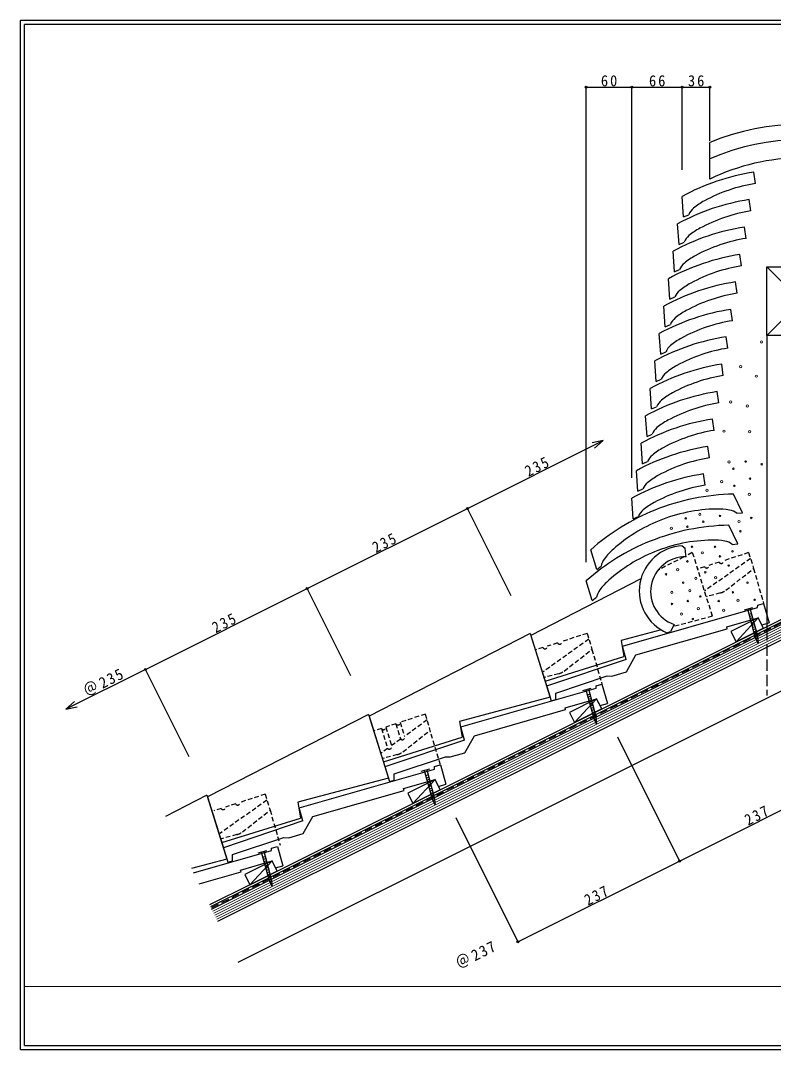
# Model space of a CAD drawing. Units: millimetres, scale not verified. Extents: x -1898 to 2142, y -2692 to 1538.
# Drawn here: x -1898 to -911, y -1252 to 98 of the extents above; entities that cross this region are included whole.
import ezdxf

# ---------------------------------------------------------------- set-up
doc = ezdxf.new("R2010")
doc.units = ezdxf.units.MM
doc.header["$LTSCALE"] = 5
doc.header["$PDMODE"] = 32
doc.header["$PDSIZE"] = 2.5
for name, pattern in [('DASHED1', [1.8, 1.2, -0.6]), ('DASHED2', [3, 2, -1]), ('DASHED3', [4, 3, -1])]:
    doc.linetypes.add(name, pattern=pattern)
doc.layers.add('0-A', color=2, linetype='Continuous', lineweight=25)
doc.styles.add('ＭＳ ゴシック', font='')
doc.styles.get('ＭＳ ゴシック').set_extended_font_data('MS Gothic')

msp = doc.modelspace()

# ---------------------------------------------------------------- linework, layer by layer
at = {"layer": '0-A', "color": 7}
for p, q in [((91.806, 98.147), (-1898.193, 98.147)), ((-1898.193, -1251.853), (-1898.193, 98.147)), ((-948.785, -674.892), (-937.697, -671.843)), ((-944.928, -673.832), (-935.017, -709.884)), ((-930.706, -685.713), (-966.484, -703.601)), ((-943.073, -680.581), (-939.698, -679.653)), ((-942.278, -683.473), (-938.903, -682.545)), ((-941.483, -686.366), (-938.108, -685.438)), ((-940.687, -689.259), (-937.313, -688.331)), ((-923.998, -699.129), (-930.706, -685.713)), ((-923.998, -699.129), (-959.775, -717.018)), ((-939.892, -692.151), (-936.517, -691.223)), ((-939.097, -695.044), (-935.722, -694.116)), ((-938.302, -697.937), (-934.927, -697.009)), ((-937.507, -700.83), (-934.132, -699.902)), ((-936.711, -703.722), (-933.336, -702.794)), ((-935.916, -706.615), (-932.541, -705.687)), ((-935.121, -709.508), (-931.746, -708.58)), ((-930.679, -719.062), (-935.017, -709.884)), ((-933.716, -712.637), (-931.353, -711.988)), ((-932.414, -715.391), (-931.064, -715.019)), ((-1160.764, -780.883), (-1149.675, -777.834)), ((-1156.907, -779.822), (-1146.995, -815.875)), ((-1142.684, -791.704), (-1178.462, -809.592)), ((-1171.754, -823.008), (-1142.685, -791.703)), ((-1155.052, -786.571), (-1151.677, -785.644)), ((-1154.256, -789.464), (-1150.882, -788.537)), ((-1153.461, -792.357), (-1150.086, -791.429)), ((-1152.666, -795.25), (-1149.291, -794.322)), ((-1135.976, -805.12), (-1142.684, -791.704)), ((-1178.462, -809.592), (-1171.754, -823.008)), ((-1135.976, -805.12), (-1171.754, -823.008)), ((-1151.871, -798.142), (-1148.496, -797.214)), ((-1151.075, -801.035), (-1147.701, -800.107)), ((-1150.28, -803.928), (-1146.905, -803)), ((-1149.485, -806.82), (-1146.11, -805.892)), ((-1148.69, -809.713), (-1145.315, -808.786)), ((-1147.894, -812.606), (-1144.519, -811.678)), ((-1147.099, -815.498), (-1143.724, -814.57)), ((-1142.658, -825.053), (-1146.995, -815.875)), ((-1145.694, -818.628), (-1143.331, -817.979)), ((-1144.392, -821.382), (-1143.042, -821.011)), ((-1372.743, -886.873), (-1361.654, -883.825)), ((-1368.886, -885.813), (-1358.974, -921.866)), ((-1354.663, -897.695), (-1390.44, -915.583)), ((-1383.732, -928.999), (-1354.663, -897.694)), ((-1367.03, -892.562), (-1363.655, -891.635)), ((-1366.235, -895.455), (-1362.86, -894.528)), ((-1365.44, -898.348), (-1362.065, -897.42)), ((-1364.645, -901.241), (-1361.27, -900.313)), ((-1363.849, -904.133), (-1360.474, -903.205)), ((-1347.955, -911.111), (-1354.663, -897.695)), ((-1390.44, -915.583), (-1383.732, -928.999)), ((-1347.955, -911.111), (-1383.732, -928.999)), ((-1363.054, -907.026), (-1359.679, -906.098)), ((-1362.259, -909.919), (-1358.884, -908.991)), ((-1361.464, -912.811), (-1358.089, -911.883)), ((-1360.668, -915.704), (-1357.293, -914.776)), ((-1359.873, -918.597), (-1356.498, -917.669)), ((-1359.078, -921.489), (-1355.703, -920.561)), ((-1354.636, -931.044), (-1358.974, -921.866)), ((-1357.673, -924.619), (-1355.31, -923.97)), ((-1356.371, -927.373), (-1355.021, -927.002)), ((-1586.511, -993.759), (-1575.422, -990.71)), ((-1582.653, -992.698), (-1572.741, -1028.751)), ((-1580.798, -999.448), (-1577.423, -998.52)), ((-1568.431, -1004.58), (-1604.208, -1022.468)), ((-1597.5, -1035.885), (-1568.431, -1004.579)), ((-1580.003, -1002.34), (-1576.628, -1001.413)), ((-1579.207, -1005.233), (-1575.833, -1004.305)), ((-1578.412, -1008.126), (-1575.037, -1007.198)), ((-1577.617, -1011.019), (-1574.242, -1010.091)), ((-1561.723, -1017.996), (-1568.431, -1004.58)), ((-1604.208, -1022.468), (-1597.5, -1035.885)), ((-1561.723, -1017.996), (-1597.5, -1035.885)), ((-1576.822, -1013.911), (-1573.447, -1012.983)), ((-1576.026, -1016.804), (-1572.652, -1015.876)), ((-1575.231, -1019.697), (-1571.857, -1018.769)), ((-1574.436, -1022.589), (-1571.061, -1021.662)), ((-1573.641, -1025.482), (-1570.266, -1024.554)), ((-1572.845, -1028.375), (-1569.47, -1027.447)), ((-1568.404, -1037.93), (-1572.741, -1028.751)), ((-1571.441, -1031.504), (-1569.078, -1030.855)), ((-1570.139, -1034.258), (-1568.789, -1033.887)), ((-1898.193, -1251.853), (91.806, -1251.853))]:
    msp.add_line(p, q, dxfattribs=at)
at = {"layer": '0-A'}
for p, q in [((86.806, 93.147), (-1893.194, 93.147)), ((-1893.194, -1246.853), (-1893.194, 93.147)), ((-994.345, -109.87), (-994.345, -61.721)), ((-934.539, -115.625), (-936.688, -100.773)), ((-1028.598, -159.529), (-1030.486, -132.521)), ((-940.539, -151.625), (-942.689, -136.774)), ((-1028.598, -159.529), (-1021.957, -156.547)), ((-1034.598, -195.529), (-1036.487, -168.521)), ((-946.539, -187.625), (-948.689, -172.774)), ((-1034.598, -195.529), (-1027.957, -192.547)), ((-1040.599, -231.529), (-1042.487, -204.522)), ((-952.539, -223.625), (-954.689, -208.774)), ((-1040.599, -231.529), (-1033.957, -228.547)), ((-1046.599, -267.529), (-1048.487, -240.521)), ((-958.539, -259.625), (-960.689, -244.774)), ((-1046.599, -267.529), (-1039.957, -264.547)), ((-1052.598, -303.529), (-1054.487, -276.521)), ((-964.54, -295.625), (-966.689, -280.773)), ((-1052.598, -303.529), (-1045.958, -300.547)), ((-1058.599, -339.529), (-1060.487, -312.522)), ((-970.54, -331.61), (-972.689, -316.759)), ((-1058.599, -339.529), (-1051.958, -336.547)), ((-1064.599, -375.514), (-1066.487, -348.507)), ((-976.54, -367.595), (-978.689, -352.743)), ((-1064.599, -375.514), (-1057.957, -372.532)), ((-1070.599, -411.499), (-1072.487, -384.491)), ((-982.54, -403.58), (-984.69, -388.728)), ((-1070.599, -411.499), (-1063.958, -408.517)), ((-1076.599, -447.483), (-1078.488, -420.476)), ((-988.541, -439.564), (-990.69, -424.713)), ((-1076.599, -447.483), (-1069.958, -444.502)), ((-1082.6, -483.468), (-1084.488, -456.461)), ((-994.541, -475.549), (-996.69, -460.698)), ((-1082.6, -483.468), (-1075.958, -480.487)), ((-1088.6, -519.453), (-1090.488, -492.445)), ((-1000.541, -511.534), (-1002.69, -496.682)), ((-1088.6, -519.453), (-1081.958, -516.471)), ((-951.545, -547.711), (-963.216, -523.282)), ((-1094.6, -555.438), (-1096.488, -528.43)), ((-1094.6, -555.438), (-1087.959, -552.456)), ((-958.794, -548.39), (-951.545, -547.711)), ((-957.545, -588.488), (-969.216, -564.059)), ((-1030.325, -591.07), (-1026.393, -594.223)), ((-964.793, -589.167), (-957.545, -588.488)), ((-1142.544, -622.173), (-1150.488, -596.291)), ((-1142.544, -622.173), (-1136.749, -617.767)), ((-1084.68, -634.55), (-1228.95, -708.572)), ((-1148.544, -662.95), (-1156.487, -637.068)), ((-1148.544, -662.95), (-1142.749, -658.544)), ((-972.041, -697.563), (-930.706, -685.713)), ((-926.028, -694.776), (-930.706, -685.713)), ((-1057.941, -701.355), (-1110.559, -715.396)), ((-1091.09, -734.291), (-971.351, -699.965)), ((-1041.212, -694.096), (-1045.667, -703.533)), ((-971.351, -699.965), (-972.041, -697.563)), ((-926.028, -694.776), (-916.414, -692.017)), ((-1229.784, -706.229), (-1440.928, -814.563)), ((-1228.95, -708.572), (-1202.254, -794.248)), ((-1110.559, -715.396), (-1107.177, -736.336)), ((-1050.441, -705.151), (-1045.667, -703.533)), ((-1103.996, -740.072), (-1108.957, -722.767)), ((-1210.288, -768.463), (-1107.177, -736.336)), ((-1103.996, -740.072), (-1208.359, -775.192)), ((-1103.432, -756.555), (-1091.09, -734.291)), ((-1196.401, -784.247), (-1128.977, -761.798)), ((-1128.977, -761.798), (-1122.657, -762.066)), ((-1122.657, -762.066), (-1103.432, -756.555)), ((-1202.254, -794.248), (-1196.119, -792.489)), ((-1196.119, -792.489), (-1196.401, -784.247)), ((-1184.02, -803.554), (-1142.684, -791.703)), ((-1138.006, -800.766), (-1142.684, -791.703)), ((-1303.068, -840.281), (-1183.329, -805.956)), ((-1183.329, -805.956), (-1184.02, -803.554)), ((-1138.006, -800.766), (-1128.392, -798.008)), ((-1441.756, -812.241), (-1652.896, -920.619)), ((-1440.928, -814.563), (-1414.233, -900.239)), ((-1322.538, -821.387), (-1319.155, -842.326)), ((-1315.974, -846.063), (-1320.935, -828.758)), ((-1422.267, -874.454), (-1319.155, -842.326)), ((-1315.974, -846.063), (-1420.337, -881.183)), ((-1315.41, -862.546), (-1303.068, -840.281)), ((-1334.636, -868.057), (-1315.41, -862.546)), ((-1408.379, -890.237), (-1340.955, -867.789)), ((-1340.955, -867.789), (-1334.636, -868.057)), ((-1408.097, -898.48), (-1408.379, -890.237)), ((-1355.362, -880.746), (-1347.787, -878.574)), ((-1347.672, -878.541), (-1340.364, -904.013)), ((-1414.233, -900.239), (-1408.097, -898.48)), ((-1395.99, -909.567), (-1354.657, -897.71)), ((-1349.977, -906.771), (-1354.657, -897.71)), ((-1349.977, -906.771), (-1340.364, -904.013)), ((-1515.032, -946.317), (-1395.3, -911.969)), ((-1395.3, -911.969), (-1395.99, -909.567)), ((-1653.756, -918.195), (-1708.334, -946.198)), ((-1653.756, -918.195), (-1627.611, -1002.062)), ((-1652.896, -920.619), (-1634.225, -980.509)), ((-1534.506, -927.424), (-1531.119, -948.365)), ((-1527.937, -952.099), (-1532.9, -934.797)), ((-1634.224, -980.509), (-1531.119, -948.365)), ((-1527.937, -952.099), (-1632.142, -987.186)), ((-1527.37, -968.583), (-1515.032, -946.317)), ((-1546.595, -974.098), (-1527.37, -968.583)), ((-1634.224, -980.509), (-1626.186, -1006.292)), ((-1620.334, -996.291), (-1552.914, -973.829)), ((-1552.914, -973.829), (-1546.595, -974.098)), ((-1671.405, -1020.055), (-1569.266, -990.775)), ((-1620.051, -1004.532), (-1620.334, -996.291)), ((-1569.266, -990.775), (-1569.132, -987.615)), ((-1627.611, -1002.062), (-1674.187, -1014.491)), ((-1626.186, -1006.292), (-1620.051, -1004.532)), ((-1609.766, -1016.431), (-1568.431, -1004.58)), ((-1563.753, -1013.643), (-1568.431, -1004.58)), ((-1563.753, -1013.643), (-1554.139, -1010.884)), ((-1664.125, -1034.614), (-1609.075, -1018.832)), ((-1609.075, -1018.832), (-1609.766, -1016.431)), ((-1893.194, -1246.853), (86.806, -1246.853))]:
    msp.add_line(p, q, dxfattribs=at)
at = {"layer": '0-A', "color": 6}
for p, q in [((-1156.488, 10.664), (-1096.488, 10.664)), ((-1156.488, -612.379), (-1156.488, 10.664)), ((-1030.345, -97.763), (-1030.345, 10.664)), ((-1030.345, 10.664), (-994.345, 10.664)), ((-994.345, -59.633), (-994.345, 10.664)), ((-1134.054, -453.059), (-1148.749, -456.066)), ((-1254.765, -656.66), (-1312.064, -542.065)), ((-1464.955, -761.756), (-1522.253, -647.162)), ((-1676.934, -867.747), (-1734.232, -753.153)), ((-1838.687, -805.381), (-1823.993, -802.374)), ((-1115.457, -841.685), (-1033.944, -1004.709)), ((-1327.437, -947.676), (-1245.922, -1110.701))]:
    msp.add_line(p, q, dxfattribs=at)
at = {"layer": '0-A', "color": 3}
for p, q in [((-919.345, -224.864), (-829.345, -314.864)), ((-919.345, -314.864), (-919.345, -700.187)), ((-1647.608, -1067.647), (-882.395, -685.035)), ((-1597.5, -1035.885), (-885.078, -679.669)), ((-1596.158, -1038.568), (-883.736, -682.352)), ((-1639.558, -1083.747), (-874.345, -701.135)), ((-1612.725, -1137.412), (-874.345, -768.217)), ((-1597.5, -1035.885), (-1650.292, -1062.281)), ((-1596.158, -1038.568), (-1648.95, -1064.964))]:
    msp.add_line(p, q, dxfattribs=at)
at = {"layer": '0-A', "linetype": 'DASHED1'}
for p, q in [((-1028.317, -605.631), (-1062.285, -623.059)), ((-1017.195, -599.925), (-1025.475, -604.173)), ((-1017.195, -599.925), (-991.095, -683.517)), ((-943.334, -599.932), (-976.314, -610.72)), ((-943.334, -599.932), (-936.804, -620.894)), ((-1001.112, -618.549), (-1010.46, -621.497)), ((-940.997, -607.583), (-1001.352, -650.667)), ((-982.038, -612.529), (-995.39, -616.74)), ((-973.212, -649.348), (-936.902, -620.973)), ((-936.804, -620.894), (-923.719, -666.545)), ((-980.449, -652.933), (-999.115, -657.832)), ((-991.095, -683.517), (-1042.722, -697.294)), ((-1152.975, -713.574), (-1214.465, -757.467)), ((-1155.312, -705.922), (-1188.293, -716.711)), ((-1155.312, -705.922), (-1148.782, -726.885)), ((-1213.091, -724.539), (-1222.628, -727.548)), ((-1194.016, -718.52), (-1207.369, -722.731)), ((-1185.191, -755.338), (-1148.88, -726.963)), ((-1148.782, -726.885), (-1135.697, -772.536)), ((-1192.428, -758.924), (-1212.623, -764.224)), ((-1367.321, -811.866), (-1400.3, -822.662)), ((-1400.3, -822.662), (-1394.605, -840.929)), ((-1365.048, -819.583), (-1394.605, -840.929)), ((-1347.672, -878.541), (-1367.321, -811.866)), ((-1425.012, -830.753), (-1434.517, -833.863)), ((-1406.003, -824.53), (-1419.309, -828.885)), ((-1419.309, -828.885), (-1411.705, -853.279)), ((-1406.003, -824.53), (-1399.692, -844.771)), ((-1396.924, -861.447), (-1361.065, -833.1)), ((-1399.735, -844.634), (-1411.705, -853.279)), ((-1404.143, -865.073), (-1424.306, -870.484)), ((-1577.48, -917.01), (-1610.461, -927.799)), ((-1577.48, -917.01), (-1570.95, -937.972)), ((-1575.144, -924.662), (-1636.633, -968.555)), ((-1616.184, -929.608), (-1629.537, -933.819)), ((-1635.259, -935.627), (-1644.796, -938.635)), ((-1607.359, -966.426), (-1571.049, -938.051)), ((-1570.95, -937.972), (-1557.866, -983.624)), ((-1614.596, -970.011), (-1634.791, -975.312))]:
    msp.add_line(p, q, dxfattribs=at)
at = {"layer": '0-A', "color": 6, "linetype": 'DASHED2'}
msp.add_line((-887.762, -686.041), (-1648.279, -1066.306), dxfattribs=at)
at = {"layer": '0-A', "color": 4, "lineweight": 9}
for p, q in [((-1646.266, -1070.331), (-881.053, -687.718)), ((-1644.925, -1073.014), (-879.712, -690.402)), ((-1643.583, -1075.697), (-878.37, -693.085)), ((-1642.242, -1078.381), (-877.028, -695.768)), ((-1640.9, -1081.064), (-875.687, -698.451)), ((-1893.194, -1169.493), (86.806, -1169.493))]:
    msp.add_line(p, q, dxfattribs=at)
at = {"layer": '0-A', "color": 3, "linetype": 'DASHED3'}
msp.add_line((-919.345, -700.187), (-919.345, -787.395), dxfattribs=at)
at = {"layer": '0-A', "color": 6}
for points in [[(-1096.488, -501.716), (-1096.488, 10.664), (-1030.345, 10.664)], [(-1732.443, -752.259), (-1522.253, -647.162), (-1312.064, -542.065), (-1134.054, -453.059), (-1145.277, -463.011)], [(-1734.232, -753.153), (-1838.687, -805.381), (-1827.465, -795.43)], [(-1244.133, -1109.806), (-1033.944, -1004.709), (-823.754, -899.613)]]:
    msp.add_lwpolyline(points, dxfattribs=at)
at = {"layer": '0-A', "color": 3}
msp.add_lwpolyline([(-919.345, -314.864), (-919.345, -224.864), (-829.345, -224.864), (-829.345, -314.864), (-919.345, -314.864), (-829.345, -224.864)], dxfattribs=at)
at = {"layer": '0-A'}
for points in [[(-1025.343, -605.607), (-1025.592, -602.902), (-1026.393, -594.223)], [(-1108.957, -722.767), (-931.542, -671.908), (-931.408, -668.748)], [(-931.408, -668.748), (-923.719, -666.545), (-916.414, -692.017)], [(-1229.784, -706.229), (-1203.777, -789.696), (-1322.538, -821.387)], [(-1320.935, -828.758), (-1143.52, -777.899), (-1143.386, -774.739)], [(-1143.386, -774.739), (-1135.697, -772.536), (-1128.392, -798.008)], [(-1441.756, -812.241), (-1415.747, -895.716), (-1534.506, -927.424)], [(-1532.9, -934.797), (-1355.496, -883.906), (-1355.362, -880.746)], [(-1569.132, -987.615), (-1561.444, -985.413), (-1554.139, -1010.884)]]:
    msp.add_lwpolyline(points, dxfattribs=at)
at = {"layer": '0-A', "color": 7}
for points in [[(-941.554, -672.903), (-931.642, -708.956), (-930.679, -719.062)], [(-966.484, -703.601), (-959.775, -717.018), (-930.706, -685.713)], [(-1153.532, -778.894), (-1143.621, -814.947), (-1142.658, -825.053)], [(-1365.511, -884.885), (-1355.6, -920.938), (-1354.636, -931.044)], [(-1579.279, -991.771), (-1569.367, -1027.823), (-1568.404, -1037.93)]]:
    msp.add_lwpolyline(points, dxfattribs=at)
at = {"layer": '0-A', "linetype": 'DASHED1'}
msp.add_lwpolyline([(-1425.012, -830.753), (-1416.834, -856.984), (-1426.187, -863.739)], dxfattribs=at)
at = {"layer": '0-A', "color": 4, "lineweight": 9}
for centre, radius in [((-926.472, -323.496), 1.5), ((-953.717, -355.896), 1.5), ((-933.099, -368.414), 1.5), ((-966.971, -402.287), 1.5), ((-944.88, -407.441), 1.5), ((-975.808, -440.578), 1.5), ((-941.935, -441.314), 1.5), ((-969.015, -480.944), 1.5), ((-947.253, -480.483), 1), ((-926.208, -484.065), 1), ((-963.372, -489.886), 1), ((-978.856, -506.84), 1.5), ((-962.029, -512.274), 1), ((-941.432, -502.871), 1), ((-998.019, -518.234), 1.5), ((-942.457, -523.501), 1.5), ((-1007.342, -549.828), 1.5), ((-980.966, -551.763), 1), ((-1044.633, -567.955), 1.5), ((-1025.886, -555.05), 1), ((-1023.694, -566.005), 1), ((-1002.878, -559.432), 1), ((-956.067, -559.151), 1.5), ((-939.882, -554.502), 1), ((-954.124, -572.031), 1), ((-1017.668, -592.3), 1), ((-987.54, -592.3), 1), ((-1003.996, -600.25), 1.5), ((-980.966, -604.899), 1), ((-964.533, -598.325), 1), ((-1036.539, -622.422), 1.5), ((-1023.694, -611.472), 1), ((-969.463, -616.95), 1), ((-1051.632, -628.454), 1), ((-1012.579, -633.866), 1.5), ((-1000.139, -625.715), 1), ((-986.475, -632.87), 1.5), ((-1029.172, -639.41), 1), ((-944.812, -639.41), 1), ((-1044.049, -652.104), 1.5), ((-1020.439, -649.851), 1.5), ((-1006.712, -657.487), 1), ((-963.985, -652.009), 1), ((-957.442, -662.45), 1.5), ((-935.499, -661.87), 1), ((-1043.963, -667.347), 1), ((-1023.146, -663.513), 1), ((-1009.483, -673.406), 1.5), ((-982.61, -663.513), 1), ((-976.067, -675.598), 1.5), ((-1031.394, -680.528), 1.5), ((-1016.573, -687.068), 1)]:
    msp.add_circle(centre, radius, dxfattribs=at)
at = {"layer": '0-A'}
for centre, radius, start, end in [((-872.844, -360.069), 322.14, 68.41685, 112.15833), ((-872.844, -360.069), 302.14, 66.90849, 113.71162), ((-872.844, -360.069), 278.14, 64.78334, 115.90198), ((-892.119, -386.887), 289.564, 98.85405, 118.54482), ((-901.56, -321.666), 208.663, 99.09355, 118.56778), ((-898.12, -422.887), 289.564, 98.85405, 118.54482), ((-1001.341, -165.329), 22.408, 129.54668, 156.92668), ((-958.305, -217.449), 90, 118.56778, 129.54671), ((-907.561, -357.666), 208.663, 99.09355, 118.56778), ((-904.12, -458.887), 289.564, 98.85405, 118.54482), ((-964.305, -253.449), 90, 118.56778, 129.54671), ((-1007.341, -201.329), 22.408, 129.54668, 156.92668), ((-913.561, -393.666), 208.663, 99.09355, 118.56778), ((-910.12, -494.887), 289.564, 98.85405, 118.54482), ((-970.305, -289.449), 90, 118.56778, 129.54671), ((-1013.342, -237.329), 22.408, 129.54668, 156.92668), ((-919.561, -429.665), 208.663, 99.09355, 118.56778), ((-916.12, -530.887), 289.564, 98.85405, 118.54482), ((-1019.342, -273.329), 22.408, 129.54668, 156.92668), ((-976.306, -325.449), 90, 118.56778, 129.54671), ((-925.561, -465.666), 208.663, 99.09355, 118.56778), ((-922.12, -566.887), 289.564, 98.85405, 118.54482), ((-982.306, -361.45), 90, 118.56778, 129.54671), ((-1025.342, -309.329), 22.408, 129.54668, 156.92668), ((-931.561, -501.666), 208.663, 99.09355, 118.56778), ((-928.12, -602.872), 289.564, 98.85405, 118.54482), ((-988.305, -397.449), 90, 118.56778, 129.54671), ((-1031.342, -345.329), 22.408, 129.54668, 156.92668), ((-937.561, -537.651), 208.663, 99.09355, 118.56778), ((-934.12, -638.857), 289.564, 98.85405, 118.54482), ((-1037.342, -381.314), 22.408, 129.54668, 156.92668), ((-994.306, -433.434), 90, 118.56778, 129.54671), ((-943.561, -573.635), 208.663, 99.09355, 118.56778), ((-940.121, -674.841), 289.564, 98.85405, 118.54482), ((-1000.306, -469.419), 90, 118.56778, 129.54671), ((-1043.342, -417.299), 22.408, 129.54668, 156.92668), ((-949.562, -609.62), 208.663, 99.09355, 118.56778), ((-946.121, -710.826), 289.564, 98.85405, 118.54482), ((-1006.306, -505.404), 90, 118.56778, 129.54671), ((-1049.342, -453.284), 22.408, 129.54668, 156.92668), ((-955.562, -645.605), 208.663, 99.09355, 118.56778), ((-952.121, -746.811), 289.564, 98.85405, 118.54482), ((-1055.343, -489.268), 22.408, 129.54668, 156.92668), ((-1012.306, -541.389), 90, 118.56778, 129.54671), ((-961.562, -681.59), 208.663, 99.09355, 118.56778), ((-958.121, -782.796), 289.564, 98.85405, 118.54482), ((-1018.307, -577.373), 90, 118.56778, 129.54671), ((-1061.343, -525.253), 22.408, 129.54668, 156.92668), ((-967.562, -717.574), 208.663, 99.09355, 118.56778), ((-958.212, -812.802), 289.564, 90.99025, 111.91638), ((-1024.307, -613.358), 90, 118.56778, 129.54671), ((-958.212, -812.803), 289.564, 111.91629, 131.60707), ((-1067.343, -561.238), 22.408, 129.54668, 156.92668), ((-982.149, -751.402), 208.663, 90.96725, 112.15588), ((-984.152, -632.756), 90, 79.98834, 90.96727), ((-972.401, -566.194), 22.408, 52.60835, 79.98836), ((-982.149, -751.403), 208.663, 112.15579, 131.63004), ((-964.212, -853.579), 289.564, 90.99025, 111.91638), ((-964.212, -853.58), 289.564, 111.91629, 131.60707), ((-1027.439, -650.393), 59.393, 92.78564, 247.21436), ((-988.149, -792.179), 208.663, 90.96725, 112.15588), ((-990.152, -673.533), 90, 79.98834, 90.96727), ((-978.401, -606.971), 22.408, 52.60835, 79.98836), ((-1060.98, -662.707), 90, 131.63005, 142.60898), ((-988.149, -792.179), 208.663, 112.15579, 131.63004), ((-1026.456, -651.075), 45.481, 88.59738, 251.06808), ((-1114.682, -621.662), 22.408, 142.60902, 169.98903), ((-1066.98, -703.485), 90, 131.63005, 142.60898), ((-1120.682, -662.44), 22.408, 142.60902, 169.98903)]:
    msp.add_arc(centre, radius, start, end, dxfattribs=at)
at = {"layer": '0-A', "linetype": 'DASHED1'}
for centre, radius, start, end in [((-998.419, -617.119), 3.05, 207.90208, 7.12698), ((-979.345, -611.099), 3.051, 207.90919, 7.11966), ((-985.527, -633.589), 20, 284.70654, 308.00916), ((-1210.398, -723.11), 3.05, 207.90208, 7.12698), ((-1191.323, -717.09), 3.051, 207.90919, 7.11966), ((-1197.505, -739.579), 20, 284.70654, 308.00916), ((-1403.323, -823.072), 3.051, 208.52095, 7.73141), ((-1422.333, -829.296), 3.05, 208.51384, 7.73874), ((-1397.529, -842.285), 3.223, 226.78456, 24.89027), ((-1414.628, -854.635), 3.222, 226.77782, 24.89786), ((-1409.327, -845.756), 20, 285.0228, 308.32541), ((-1613.491, -928.177), 3.051, 207.90919, 7.11966), ((-1632.566, -934.198), 3.05, 207.90208, 7.12698), ((-1619.673, -950.667), 20, 284.70654, 308.00916)]:
    msp.add_arc(centre, radius, start, end, dxfattribs=at)
at = {"layer": '0-A', "color": 6}
for p in [(-1156.488, 10.664), (-1096.488, 10.664), (-1030.345, 10.664), (-994.345, 10.664), (-1312.064, -542.065), (-1522.253, -647.162), (-1734.232, -753.153), (-1033.944, -1004.709), (-1245.922, -1110.7)]:
    msp.add_point(p, dxfattribs=at)

# ---------------------------------------------------------------- texts
at = {"layer": '0-A', "color": 3, "char_height": 14.66, "attachment_point": 7, "style": 'ＭＳ ゴシック'}
for s, insert in [('\\T1.27;\\W0.95;60', (-1137.114, 11.664)), ('\\T1.27;\\W0.95;66', (-1074.042, 11.664)), ('\\T1.27;\\W0.95;36', (-1022.97, 11.664))]:
    msp.add_mtext(s, dxfattribs=dict(at, insert=insert))
for s, insert, rotation in [('\\T1.27;\\W0.9;235', (-1232.012, -500.921), 26.565), ('\\T1.27;\\W0.9;235', (-1432.14, -600.986), 26.565), ('\\T1.27;\\W0.9;235', (-1642.33, -706.083), 26.565), ('\\T1.21;\\W0.95;＠235', (-1810.705, -790.272), 26.565), ('\\T1.27;\\W0.9;237', (-943.831, -958.534), 26.565), ('\\T1.27;\\W0.9;237', (-1154.02, -1063.63), 26.565), ('\\T1.21;\\W0.95;＠237', (-1322.395, -1147.82), 26.566)]:
    msp.add_mtext(s, dxfattribs=dict(at, insert=insert, rotation=rotation))

doc.saveas('drawing.dxf')
